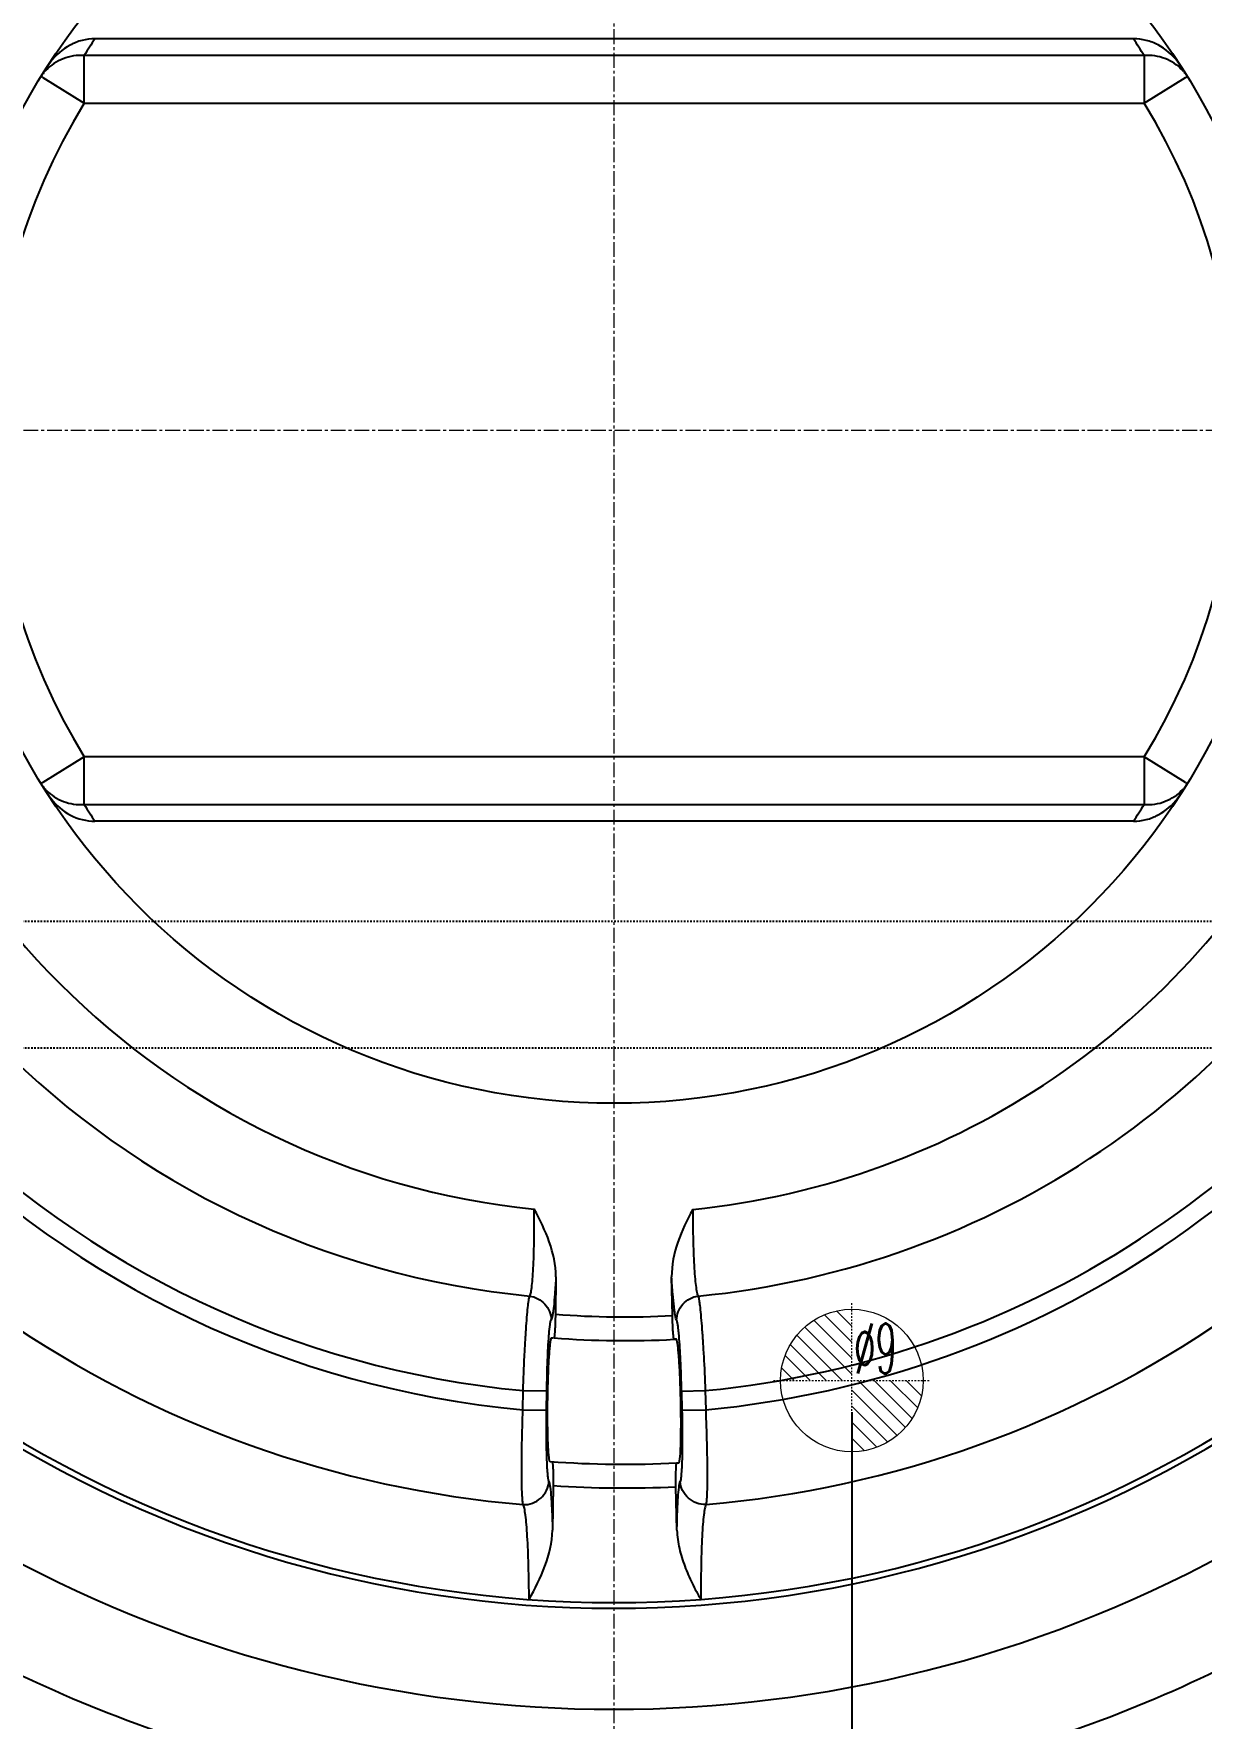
# Model space of a CAD drawing. Header units: millimetres. Extents: x 2164 to 3649, y 875 to 1925.
# Drawn here: x 2870.1 to 2943.8, y 1318.5 to 1424.8 of the extents above; entities that cross this region are included whole.
import ezdxf
from ezdxf.enums import TextEntityAlignment as Align

# ---------------------------------------------------------------- set-up
doc = ezdxf.new("R2010")
doc.units = ezdxf.units.MM
doc.linetypes.add('CENTER', pattern=[0.6, 0.375, -0.075, 0.075, -0.075])
doc.linetypes.add('HIDDEN', pattern=[0.2, 0.1, -0.1])
doc.layers.add('21', color=7, linetype='Continuous')
for name, color, linetype, lineweight in [('center', 1, 'CENTER', 9), ('dim', 82, 'Continuous', 9), ('epin', 13, 'Continuous', 9)]:
    doc.layers.add(name, color=color, linetype=linetype, lineweight=lineweight)
doc.styles.get("Standard").update_dxf_attribs({"font": 'arial.ttf'})
doc.styles.add('TXT05', font='txt.shx', dxfattribs={"width": 0.5, "bigfont": 'gbcbig.shx'})
doc.dimstyles.new('ISO-25', dxfattribs={"dimscale": 4, "dimtxt": 2.5, "dimasz": 2.5, "dimexe": 1.25, "dimexo": 0.625, "dimtad": 1, "dimtxsty": 'Standard', "dimcen": 2.5, "dimadec": 0, "dimazin": 0, "dimtfac": 1, "dimtmove": 0, "dimatfit": 3, "dimfxl": 0, "dimarcsym": 0})

# ---------------------------------------------------------------- blocks, each defined once
blk = doc.blocks.new('*D6')
at = {"layer": 'Defpoints', "color": 0, "transparency": 16777216}
for p in [(2906.76, 1399.78), (2946.76, 1254.78), (2946.76, 1163.77)]:
    blk.add_point(p, dxfattribs=at)
at = {"layer": 'dim', "color": 0, "lineweight": -2, "transparency": 16777216}
blk.add_line((2946.76, 1252.78), (2946.76, 1147.08), dxfattribs=at)
at = {"layer": 'dim', "color": 0, "transparency": 16777216, "insert": (2939.66, 1154.42), "char_height": 10, "attachment_point": 5, "rotation": 90}
blk.add_mtext('40', dxfattribs=at)
blk = doc.blocks.new('*D7')
at = {"layer": 'Defpoints', "color": 0, "transparency": 16777216}
for p in [(2906.76, 1399.78), (2906.76, 1189.78), (2906.76, 1161.49)]:
    blk.add_point(p, dxfattribs=at)
at = {"layer": 'dim', "color": 0, "lineweight": -2, "transparency": 16777216}
blk.add_line((2906.76, 1187.78), (2906.76, 1152.97), dxfattribs=at)
at = {"layer": 'dim', "color": 0, "transparency": 16777216, "insert": (2899.66, 1156.23), "char_height": 10, "attachment_point": 5, "rotation": 90}
blk.add_mtext('0', dxfattribs=at)
blk = doc.blocks.new('*D8')
at = {"layer": 'Defpoints', "color": 0, "transparency": 16777216}
for p in [(2906.76, 1399.78), (2866.76, 1254.78), (2866.76, 1161.36)]:
    blk.add_point(p, dxfattribs=at)
at = {"layer": 'dim', "color": 0, "lineweight": -2, "transparency": 16777216}
blk.add_line((2866.76, 1252.78), (2866.76, 1144.66), dxfattribs=at)
at = {"layer": 'dim', "color": 0, "transparency": 16777216, "insert": (2859.66, 1152.01), "char_height": 10, "attachment_point": 5, "rotation": 90}
blk.add_mtext('40', dxfattribs=at)
blk = doc.blocks.new('*D9')
at = {"layer": 'Defpoints', "color": 0, "transparency": 16777216}
for p in [(2683.02, 1461.78), (2826.76, 1461.78), (2906.76, 1399.78)]:
    blk.add_point(p, dxfattribs=at)
at = {"layer": 'dim', "color": 0, "lineweight": -2, "transparency": 16777216}
blk.add_line((2824.76, 1461.78), (2666.74, 1461.78), dxfattribs=at)
at = {"layer": 'dim', "color": 0, "transparency": 16777216, "insert": (2673.88, 1468.88), "char_height": 10, "attachment_point": 5}
blk.add_mtext('62', dxfattribs=at)
blk = doc.blocks.new('*D10')
at = {"layer": 'Defpoints', "color": 0, "transparency": 16777216}
for p in [(2681.38, 1399.78), (2706.76, 1399.78), (2906.76, 1399.78)]:
    blk.add_point(p, dxfattribs=at)
at = {"layer": 'dim', "color": 0, "lineweight": -2, "transparency": 16777216}
blk.add_line((2704.76, 1399.78), (2672.86, 1399.78), dxfattribs=at)
at = {"layer": 'dim', "color": 0, "transparency": 16777216, "insert": (2676.12, 1406.88), "char_height": 10, "attachment_point": 5}
blk.add_mtext('0', dxfattribs=at)
blk = doc.blocks.new('*D11')
at = {"layer": 'Defpoints', "color": 0, "transparency": 16777216}
for p in [(2826.76, 1461.78), (2906.76, 1399.78), (2826.76, 1163.86)]:
    blk.add_point(p, dxfattribs=at)
at = {"layer": 'dim', "color": 0, "lineweight": -2, "transparency": 16777216}
blk.add_line((2826.76, 1459.78), (2826.76, 1147.56), dxfattribs=at)
at = {"layer": 'dim', "color": 0, "transparency": 16777216, "insert": (2819.66, 1154.71), "char_height": 10, "attachment_point": 5, "rotation": 90}
blk.add_mtext('80', dxfattribs=at)
blk = doc.blocks.new('*D12')
at = {"layer": 'Defpoints', "color": 0, "transparency": 16777216}
for p in [(2906.76, 1399.78), (2685.49, 1254.78), (2866.76, 1254.78)]:
    blk.add_point(p, dxfattribs=at)
at = {"layer": 'dim', "color": 0, "lineweight": -2, "transparency": 16777216}
blk.add_line((2864.76, 1254.78), (2662.27, 1254.78), dxfattribs=at)
at = {"layer": 'dim', "color": 0, "transparency": 16777216, "insert": (2672.88, 1261.88), "char_height": 10, "attachment_point": 5}
blk.add_mtext('145', dxfattribs=at)
blk = doc.blocks.new('epin_ejp_9')
at = {"layer": 'epin'}
h = blk.add_hatch(dxfattribs=at)
h.set_pattern_fill('_ANSI31', color=123, scale=0.225, angle=90)
h.set_pattern_definition([(135, (-822.9395, -1054.58326), (-0.5051394, -0.5051394), [])])
h.paths.add_polyline_path([(0, 4.5, 0.41421356), (-4.5, 0), (0, 0)])
h.paths.add_polyline_path([(4.5, 0), (0, 0), (0, -4.5, 0.41421356)])
at = {"layer": 'epin', "color": 1, "linetype": 'CENTER', "ltscale": 0.27989}
for p, q in [((0, -4.95), (0, 4.95)), ((-4.95, 0), (4.95, 0))]:
    blk.add_line(p, q, dxfattribs=at)
at = {"layer": 'epin'}
blk.add_circle((0, 0), 4.5, dxfattribs=at)
at = {"layer": 'epin', "color": 6, "style": 'TXT05', "width": 0.5}
blk.add_text('%%c9', height=3.15, dxfattribs=at).set_placement((1.4925, 2.025), align=Align.MIDDLE)
blk = doc.blocks.new('*D23')
at = {"layer": 'Defpoints', "color": 0, "transparency": 16777216}
for p in [(2906.76, 1399.78), (2986.76, 1337.78), (2986.76, 1163.48)]:
    blk.add_point(p, dxfattribs=at)
at = {"layer": 'dim', "color": 0, "lineweight": -2, "transparency": 16777216}
blk.add_line((2986.76, 1335.78), (2986.76, 1147.18), dxfattribs=at)
at = {"layer": 'dim', "color": 0, "transparency": 16777216, "insert": (2979.66, 1154.33), "char_height": 10, "attachment_point": 5, "rotation": 90}
blk.add_mtext('80', dxfattribs=at)
blk = doc.blocks.new('*D24')
at = {"layer": 'Defpoints', "color": 0, "transparency": 16777216}
for p in [(2906.76, 1399.78), (2921.76, 1339.78), (2921.76, 1165.15)]:
    blk.add_point(p, dxfattribs=at)
at = {"layer": 'dim', "color": 0, "lineweight": -2, "transparency": 16777216}
blk.add_line((2921.76, 1337.78), (2921.76, 1149.69), dxfattribs=at)
at = {"layer": 'dim', "color": 0, "transparency": 16777216, "insert": (2914.66, 1156.42), "char_height": 10, "attachment_point": 5, "rotation": 90}
blk.add_mtext('15', dxfattribs=at)
blk = doc.blocks.new('*D25')
at = {"layer": 'Defpoints', "color": 0, "transparency": 16777216}
for p in [(2846.76, 1414.78), (2906.76, 1399.78), (2846.76, 1161.71)]:
    blk.add_point(p, dxfattribs=at)
at = {"layer": 'dim', "color": 0, "lineweight": -2, "transparency": 16777216}
blk.add_line((2846.76, 1412.78), (2846.76, 1145.37), dxfattribs=at)
at = {"layer": 'dim', "color": 0, "transparency": 16777216, "insert": (2839.66, 1152.54), "char_height": 10, "attachment_point": 5, "rotation": 90}
blk.add_mtext('60', dxfattribs=at)
blk = doc.blocks.new('*D26')
at = {"layer": 'Defpoints', "color": 0, "transparency": 16777216}
for p in [(2921.76, 1625.86), (2921.76, 1459.78), (2906.76, 1399.78)]:
    blk.add_point(p, dxfattribs=at)
at = {"layer": 'dim', "color": 0, "lineweight": -2, "transparency": 16777216}
blk.add_line((2921.76, 1461.78), (2921.76, 1641.32), dxfattribs=at)
at = {"layer": 'dim', "color": 0, "transparency": 16777216, "insert": (2914.66, 1634.59), "char_height": 10, "attachment_point": 5, "rotation": 90}
blk.add_mtext('15', dxfattribs=at)
blk = doc.blocks.new('*D27')
at = {"layer": 'Defpoints', "color": 0, "transparency": 16777216}
for p in [(2987.76, 1629.23), (2987.76, 1480.78), (2906.76, 1399.78)]:
    blk.add_point(p, dxfattribs=at)
at = {"layer": 'dim', "color": 0, "lineweight": -2, "transparency": 16777216}
blk.add_line((2987.76, 1482.78), (2987.76, 1643.64), dxfattribs=at)
at = {"layer": 'dim', "color": 0, "transparency": 16777216, "insert": (2980.66, 1637.43), "char_height": 10, "attachment_point": 5, "rotation": 90}
blk.add_mtext('81', dxfattribs=at)
blk = doc.blocks.new('*D28')
at = {"layer": 'Defpoints', "color": 0, "transparency": 16777216}
for p in [(2964.76, 1626.46), (2964.76, 1422.28), (2906.76, 1399.78)]:
    blk.add_point(p, dxfattribs=at)
at = {"layer": 'dim', "color": 0, "lineweight": -2, "transparency": 16777216}
blk.add_line((2964.76, 1424.28), (2964.76, 1642.8), dxfattribs=at)
at = {"layer": 'dim', "color": 0, "transparency": 16777216, "insert": (2957.66, 1635.63), "char_height": 10, "attachment_point": 5, "rotation": 90}
blk.add_mtext('58', dxfattribs=at)
blk = doc.blocks.new('*D29')
at = {"layer": 'Defpoints', "color": 0, "transparency": 16777216}
for p in [(2906.76, 1399.78), (2986.76, 1337.78), (3137.6, 1337.78)]:
    blk.add_point(p, dxfattribs=at)
at = {"layer": 'dim', "color": 0, "lineweight": -2, "transparency": 16777216}
blk.add_line((2988.76, 1337.78), (3153.88, 1337.78), dxfattribs=at)
at = {"layer": 'dim', "color": 0, "transparency": 16777216, "insert": (3146.74, 1344.88), "char_height": 10, "attachment_point": 5}
blk.add_mtext('62', dxfattribs=at)
blk = doc.blocks.new('*D30')
at = {"layer": 'Defpoints', "color": 0, "transparency": 16777216}
for p in [(2906.76, 1399.78), (2676.7, 1337.78), (2826.76, 1337.78)]:
    blk.add_point(p, dxfattribs=at)
at = {"layer": 'dim', "color": 0, "lineweight": -2, "transparency": 16777216}
blk.add_line((2824.76, 1337.78), (2660.42, 1337.78), dxfattribs=at)
at = {"layer": 'dim', "color": 0, "transparency": 16777216, "insert": (2667.56, 1344.88), "char_height": 10, "attachment_point": 5}
blk.add_mtext('62', dxfattribs=at)
blk = doc.blocks.new('*D31')
at = {"layer": 'Defpoints', "color": 0, "transparency": 16777216}
for p in [(2906.76, 1399.78), (3106.76, 1399.78), (3145.17, 1399.78)]:
    blk.add_point(p, dxfattribs=at)
at = {"layer": 'dim', "color": 0, "lineweight": -2, "transparency": 16777216}
blk.add_line((3108.76, 1399.78), (3153.69, 1399.78), dxfattribs=at)
at = {"layer": 'dim', "color": 0, "transparency": 16777216, "insert": (3150.43, 1406.88), "char_height": 10, "attachment_point": 5}
blk.add_mtext('0', dxfattribs=at)
blk = doc.blocks.new('*D32')
at = {"layer": 'Defpoints', "color": 0, "transparency": 16777216}
for p in [(2906.76, 1399.78), (2964.76, 1377.28), (3130.71, 1377.28)]:
    blk.add_point(p, dxfattribs=at)
at = {"layer": 'dim', "color": 0, "lineweight": -2, "transparency": 16777216}
blk.add_line((2966.76, 1377.28), (3158.93, 1377.28), dxfattribs=at)
at = {"layer": 'dim', "color": 0, "transparency": 16777216, "insert": (3145.82, 1385.29), "char_height": 10, "attachment_point": 5}
blk.add_mtext('22,5', dxfattribs=at)
blk = doc.blocks.new('*D33')
at = {"layer": 'Defpoints', "color": 0, "transparency": 16777216}
for p in [(2906.76, 1399.78), (2964.76, 1376.99), (2964.76, 1164.76)]:
    blk.add_point(p, dxfattribs=at)
at = {"layer": 'dim', "color": 0, "lineweight": -2, "transparency": 16777216}
blk.add_line((2964.76, 1374.99), (2964.76, 1148.42), dxfattribs=at)
at = {"layer": 'dim', "color": 0, "transparency": 16777216, "insert": (2957.66, 1155.59), "char_height": 10, "attachment_point": 5, "rotation": 90}
blk.add_mtext('58', dxfattribs=at)
blk = doc.blocks.new('*D34')
at = {"layer": 'Defpoints', "color": 0, "transparency": 16777216}
for p in [(2987.76, 1480.78), (3143.57, 1480.78), (2906.76, 1399.78)]:
    blk.add_point(p, dxfattribs=at)
at = {"layer": 'dim', "color": 0, "lineweight": -2, "transparency": 16777216}
blk.add_line((2989.76, 1480.78), (3157.98, 1480.78), dxfattribs=at)
at = {"layer": 'dim', "color": 0, "transparency": 16777216, "insert": (3151.77, 1487.88), "char_height": 10, "attachment_point": 5}
blk.add_mtext('81', dxfattribs=at)
blk = doc.blocks.new('*D35')
at = {"layer": 'Defpoints', "color": 0, "transparency": 16777216}
for p in [(2964.76, 1422.28), (3133.42, 1422.28), (2906.76, 1399.78)]:
    blk.add_point(p, dxfattribs=at)
at = {"layer": 'dim', "color": 0, "lineweight": -2, "transparency": 16777216}
blk.add_line((2966.76, 1422.28), (3161.64, 1422.28), dxfattribs=at)
at = {"layer": 'dim', "color": 0, "transparency": 16777216, "insert": (3148.53, 1430.29), "char_height": 10, "attachment_point": 5}
blk.add_mtext('22,5', dxfattribs=at)
blk = doc.blocks.new('*D36')
at = {"layer": 'Defpoints', "color": 0, "transparency": 16777216}
for p in [(2921.76, 1459.78), (3141.55, 1459.78), (2906.76, 1399.78)]:
    blk.add_point(p, dxfattribs=at)
at = {"layer": 'dim', "color": 0, "lineweight": -2, "transparency": 16777216}
blk.add_line((2923.76, 1459.78), (3157.9, 1459.78), dxfattribs=at)
at = {"layer": 'dim', "color": 0, "transparency": 16777216, "insert": (3150.73, 1466.88), "char_height": 10, "attachment_point": 5}
blk.add_mtext('60', dxfattribs=at)

msp = doc.modelspace()

# ---------------------------------------------------------------- linework, layer by layer
at = {"layer": '21', "color": 7, "linetype": 'Continuous'}
for p, q in [((2939.537, 1424.471), (2873.984, 1424.471)), ((2873.311, 1420.41), (2873.311, 1423.417)), ((2940.21, 1423.417), (2873.311, 1423.417)), ((2940.21, 1423.417), (2940.21, 1420.41)), ((2870.694, 1422.025), (2873.311, 1420.41)), ((2940.21, 1420.41), (2942.82, 1422.021)), ((2873.311, 1420.41), (2940.21, 1420.41)), ((2873.311, 1379.148), (2870.701, 1377.538)), ((2873.311, 1376.141), (2873.311, 1379.148)), ((2940.21, 1379.148), (2873.311, 1379.148)), ((2940.21, 1379.148), (2940.21, 1376.141)), ((2942.827, 1377.534), (2940.21, 1379.148)), ((2873.311, 1376.141), (2940.21, 1376.141)), ((2939.537, 1375.088), (2873.984, 1375.088)), ((2903.082, 1346.334), (2903.05, 1343.965)), ((2910.433, 1343.878), (2910.382, 1346.319)), ((2910.675, 1342.389), (2910.543, 1342.381)), ((2900.993, 1337.931), (2901.009, 1339.142)), ((2901.009, 1339.142), (2902.507, 1339.122)), ((2902.49, 1337.912), (2902.507, 1339.122)), ((2911.013, 1339.114), (2912.511, 1339.145)), ((2911.013, 1339.114), (2911.039, 1337.903)), ((2912.511, 1339.145), (2912.536, 1337.935)), ((2900.993, 1337.931), (2902.49, 1337.912)), ((2911.039, 1337.903), (2912.536, 1337.935)), ((2910.708, 1334.579), (2910.84, 1334.586)), ((2902.906, 1333.147), (2902.869, 1330.332)), ((2910.719, 1330.328), (2910.661, 1333.075))]:
    msp.add_line(p, q, dxfattribs=at)
at = {"layer": '21', "color": 8, "linetype": 'HIDDEN'}
for p, q in [((2870.588, 1422.09), (2870.694, 1422.025)), ((2942.82, 1422.021), (2942.933, 1422.09)), ((2870.701, 1377.538), (2870.588, 1377.469)), ((2942.933, 1377.469), (2942.827, 1377.534)), ((2706.76, 1368.779), (3032.76, 1368.779)), ((2706.76, 1360.779), (3032.76, 1360.779))]:
    msp.add_line(p, q, dxfattribs=at)
at = {"layer": '21', "color": 7, "linetype": 'Continuous'}
msp.add_circle((2906.76, 1399.779), 42.5, dxfattribs=at)
for centre, radius, start, end in [((2906.747, 1399.766), 62.099, 95.32316, 174.65809), ((2906.747, 1399.766), 60.894, 95.40482, 174.56704), ((2906.747, 1399.766), 54.914, 95.51834, 174.41556), ((2906.747, 1399.766), 49.425, 95.73586, 174.12516), ((2906.736, 1402.802), 39.272, 146.51095, 148.33502), ((2906.729, 1402.766), 39.338, 31.66651, 33.48751), ((2906.76, 1399.779), 39.3, 148.33436, 211.66564), ((2906.76, 1399.779), 39.3, 328.33436, 31.66564), ((2906.747, 1399.766), 54.914, 185.51893, 264.44366), ((2906.747, 1399.766), 49.433, 185.73652, 264.15724), ((2906.747, 1399.766), 62.101, 185.32368, 264.6836), ((2906.747, 1399.766), 60.894, 185.4054, 264.59313), ((2906.792, 1396.793), 39.338, 211.66651, 213.48751), ((2906.747, 1399.766), 49.433, 275.76857, 332.5), ((2906.784, 1396.757), 39.272, 326.51095, 328.33502), ((2906.747, 1399.766), 54.914, 275.547, 332.5), ((2906.747, 1399.766), 60.894, 275.4314, 332.5), ((2906.747, 1399.766), 62.102, 275.34919, 332.5), ((2906.747, 1399.766), 68.058, 235.39094, 265.16899), ((2907.402, 1399.766), 55.97, 265.54006, 273.10406), ((2906.747, 1399.766), 68.058, 274.89194, 304.6087), ((2907.402, 1399.766), 57.47, 265.55817, 273.13306), ((2906.747, 1399.766), 74.003, 235.39177, 304.60857), ((2906.747, 1399.766), 74.366, 235.35727, 304.60855), ((2907.402, 1399.766), 65.27, 265.8823, 272.90321), ((2907.402, 1399.766), 66.77, 266.13886, 272.79768), ((2906.751, 1399.76), 80.732, 241.52305, 298.46681)]:
    msp.add_arc(centre, radius, start, end, dxfattribs=at)
at = {"layer": '21', "color": 8, "linetype": 'HIDDEN'}
for centre, radius, start, end in [((2874.575, 1420.441), 4.254, 142.74523, 146.3336), ((2938.934, 1420.429), 4.27, 33.70545, 37.83708), ((2872.807, 1420.72), 2.609, 137.2598, 148.31161), ((2940.712, 1420.719), 2.611, 31.69347, 43.52026), ((2872.809, 1378.84), 2.611, 211.69347, 223.52026), ((2940.714, 1378.839), 2.609, 317.2598, 328.31161), ((2874.575, 1379.122), 4.257, 213.70561, 217.85132), ((2938.958, 1379.11), 4.239, 322.73197, 326.33347), ((2907.402, 1399.766), 57.47, 265.42617, 265.55817), ((2907.402, 1399.766), 57.47, 273.13306, 273.26485), ((2907.402, 1399.766), 65.27, 272.90321, 273.01925)]:
    msp.add_arc(centre, radius, start, end, dxfattribs=at)
at = {"layer": '21', "color": 7, "linetype": 'Continuous'}
for points, knots in [([(2873.984, 1424.471), (2873.713, 1424.47), (2873.167, 1424.403), (2872.148, 1424.008), (2871.516, 1423.446), (2871.189, 1423.016)], [0, 0, 0, 0, 0.2505575, 0.5012743, 1, 1, 1, 1]), ([(2942.307, 1423.049), (2941.979, 1423.47), (2941.351, 1424.02), (2940.344, 1424.404), (2939.805, 1424.47), (2939.537, 1424.471)], [0, 0, 0, 0, 0.4987595, 0.7494635, 1, 1, 1, 1]), ([(2873.311, 1423.417), (2873.085, 1423.435), (2872.628, 1423.42), (2871.768, 1423.185), (2871.188, 1422.811), (2870.891, 1422.49)], [0, 0, 0, 0, 0.2556908, 0.5085124, 1, 1, 1, 1]), ([(2942.605, 1422.516), (2942.308, 1422.829), (2941.733, 1423.193), (2940.883, 1423.42), (2940.433, 1423.435), (2940.21, 1423.417)], [0, 0, 0, 0, 0.4917263, 0.7444376, 1, 1, 1, 1]), ([(2870.916, 1377.042), (2871.213, 1376.73), (2871.788, 1376.366), (2872.638, 1376.139), (2873.088, 1376.124), (2873.311, 1376.141)], [0, 0, 0, 0, 0.4917263, 0.7444376, 1, 1, 1, 1]), ([(2871.214, 1376.51), (2871.542, 1376.089), (2872.37, 1375.359), (2873.452, 1375.091), (2873.984, 1375.088)], [0, 0, 0, 0, 0.5005615, 1, 1, 1, 1]), ([(2939.537, 1375.088), (2939.808, 1375.089), (2940.354, 1375.158), (2941.372, 1375.552), (2942.005, 1376.113), (2942.332, 1376.543)], [0, 0, 0, 0, 0.2505613, 0.5012845, 1, 1, 1, 1]), ([(2940.21, 1376.141), (2940.436, 1376.124), (2940.893, 1376.139), (2941.753, 1376.374), (2942.333, 1376.748), (2942.629, 1377.068)], [0, 0, 0, 0, 0.2556908, 0.5085124, 1, 1, 1, 1]), ([(2901.43, 1345.109), (2901.445, 1345.128), (2901.469, 1345.187), (2901.499, 1345.299), (2901.528, 1345.457), (2901.57, 1345.752), (2901.614, 1346.223), (2901.657, 1346.897), (2901.689, 1347.7), (2901.711, 1348.605), (2901.721, 1349.58), (2901.718, 1350.249), (2901.715, 1350.59)], [0, 0, 0, 0, 0.0130043, 0.0341229, 0.0633532, 0.1004454, 0.1969198, 0.3208026, 0.4687129, 0.6351997, 0.8142882, 1, 1, 1, 1]), ([(2903.082, 1346.334), (2903.075, 1347.079), (2902.749, 1348.579), (2902.076, 1349.926), (2901.715, 1350.59)], [0, 0, 0, 0, 0.4965062, 1, 1, 1, 1]), ([(2911.715, 1350.583), (2911.359, 1349.917), (2910.697, 1348.566), (2910.382, 1347.064), (2910.382, 1346.319)], [0, 0, 0, 0, 0.5034939, 1, 1, 1, 1]), ([(2911.715, 1350.583), (2911.715, 1349.915), (2911.727, 1348.941), (2911.77, 1347.696), (2911.81, 1346.894), (2911.859, 1346.22), (2911.908, 1345.75), (2911.953, 1345.455), (2911.983, 1345.297), (2912.014, 1345.186), (2912.039, 1345.127), (2912.055, 1345.109)], [0, 0, 0, 0, 0.3646801, 0.5311671, 0.679086, 0.8029717, 0.8994544, 0.9365579, 0.9658078, 0.9869557, 1, 1, 1, 1]), ([(2903.082, 1346.334), (2903.062, 1345.975), (2903.023, 1345.341), (2902.962, 1344.603), (2902.906, 1344.143), (2902.869, 1343.899), (2902.831, 1343.725), (2902.802, 1343.632), (2902.783, 1343.602)], [0, 0, 0, 0, 0.3912435, 0.6914689, 0.8058609, 0.8956478, 0.960369, 1, 1, 1, 1]), ([(2910.702, 1343.589), (2910.682, 1343.62), (2910.652, 1343.713), (2910.613, 1343.886), (2910.574, 1344.131), (2910.515, 1344.59), (2910.447, 1345.327), (2910.404, 1345.96), (2910.382, 1346.319)], [0, 0, 0, 0, 0.0398032, 0.1046218, 0.1944396, 0.3088107, 0.608903, 1, 1, 1, 1]), ([(2901.009, 1339.142), (2901.032, 1339.87), (2901.076, 1340.93), (2901.15, 1342.284), (2901.206, 1343.159), (2901.262, 1343.893), (2901.311, 1344.406), (2901.35, 1344.728), (2901.376, 1344.901), (2901.4, 1345.022), (2901.418, 1345.088), (2901.43, 1345.109)], [0, 0, 0, 0, 0.3648242, 0.5315044, 0.679667, 0.8037761, 0.9003859, 0.9374785, 0.9666425, 0.9875645, 1, 1, 1, 1]), ([(2901.43, 1345.109), (2901.788, 1345.074), (2902.477, 1344.688), (2902.786, 1343.961), (2902.783, 1343.602)], [0, 0, 0, 0, 0.5002353, 1, 1, 1, 1]), ([(2910.702, 1343.589), (2910.696, 1343.95), (2911.003, 1344.683), (2911.695, 1345.073), (2912.055, 1345.109)], [0, 0, 0, 0, 0.4997647, 1, 1, 1, 1]), ([(2912.055, 1345.109), (2912.067, 1345.087), (2912.085, 1345.022), (2912.11, 1344.9), (2912.136, 1344.728), (2912.178, 1344.405), (2912.229, 1343.893), (2912.29, 1343.16), (2912.351, 1342.286), (2912.433, 1340.932), (2912.483, 1339.873), (2912.511, 1339.145)], [0, 0, 0, 0, 0.0124415, 0.0333638, 0.0625434, 0.0996562, 0.1962767, 0.3203738, 0.4685271, 0.6351967, 1, 1, 1, 1]), ([(2902.641, 1342.624), (2902.651, 1342.75), (2902.671, 1342.973), (2902.703, 1343.265), (2902.739, 1343.464), (2902.762, 1343.57), (2902.783, 1343.602)], [0, 0, 0, 0, 0.3817855, 0.6795213, 0.8871902, 1, 1, 1, 1]), ([(2903.05, 1343.965), (2903.047, 1343.774), (2903.041, 1343.496), (2903.027, 1343.142), (2903.015, 1342.918), (2903.001, 1342.734), (2902.987, 1342.599), (2902.973, 1342.515), (2902.963, 1342.479), (2902.955, 1342.468), (2902.952, 1342.468)], [0, 0, 0, 0, 0.3815589, 0.5540446, 0.7050961, 0.8290169, 0.9212725, 0.9782466, 0.993197, 1, 1, 1, 1]), ([(2910.543, 1342.381), (2910.54, 1342.381), (2910.532, 1342.393), (2910.522, 1342.428), (2910.507, 1342.512), (2910.492, 1342.647), (2910.477, 1342.831), (2910.463, 1343.055), (2910.446, 1343.408), (2910.437, 1343.686), (2910.433, 1343.878)], [0, 0, 0, 0, 0.0068991, 0.0219635, 0.0790945, 0.1713904, 0.2952612, 0.4462112, 0.618586, 1, 1, 1, 1]), ([(2910.851, 1342.614), (2910.84, 1342.738), (2910.819, 1342.96), (2910.784, 1343.25), (2910.747, 1343.45), (2910.722, 1343.556), (2910.702, 1343.589)], [0, 0, 0, 0, 0.3782691, 0.6748544, 0.8836963, 1, 1, 1, 1]), ([(2902.507, 1339.122), (2902.515, 1339.771), (2902.544, 1340.94), (2902.6, 1342.107), (2902.641, 1342.624)], [0, 0, 0, 0, 0.5558473, 1, 1, 1, 1]), ([(2902.648, 1334.909), (2902.619, 1335.136), (2902.587, 1335.712), (2902.559, 1336.712), (2902.554, 1337.936), (2902.568, 1339.031), (2902.592, 1339.907), (2902.615, 1340.517), (2902.642, 1341.068), (2902.672, 1341.543), (2902.706, 1341.929), (2902.738, 1342.21), (2902.771, 1342.383), (2902.794, 1342.457), (2902.812, 1342.479), (2902.819, 1342.479)], [0, 0, 0, 0, 0.0903542, 0.2275671, 0.3953282, 0.5737475, 0.6602556, 0.7414494, 0.8148262, 0.8781921, 0.9295684, 0.9674934, 0.9908562, 0.9970351, 1, 1, 1, 1]), ([(2910.905, 1334.826), (2910.933, 1335.052), (2910.96, 1335.626), (2910.981, 1336.623), (2910.977, 1337.846), (2910.954, 1338.942), (2910.923, 1339.817), (2910.896, 1340.427), (2910.864, 1340.978), (2910.83, 1341.453), (2910.794, 1341.838), (2910.761, 1342.097), (2910.734, 1342.249), (2910.715, 1342.324), (2910.701, 1342.367), (2910.683, 1342.389), (2910.675, 1342.389)], [0, 0, 0, 0, 0.0898678, 0.2268228, 0.3946307, 0.5731988, 0.6597771, 0.7410304, 0.8144519, 0.8778594, 0.929285, 0.9672795, 0.9808648, 0.9907554, 0.9969914, 1, 1, 1, 1]), ([(2911.013, 1339.114), (2910.999, 1339.768), (2910.961, 1340.936), (2910.896, 1342.102), (2910.851, 1342.614)], [0, 0, 0, 0, 0.5600045, 1, 1, 1, 1]), ([(2901.015, 1331.949), (2900.992, 1332.025), (2900.972, 1332.246), (2900.944, 1332.66), (2900.93, 1333.247), (2900.922, 1333.986), (2900.926, 1334.854), (2900.945, 1336.184), (2900.971, 1337.221), (2900.993, 1337.931)], [0, 0, 0, 0, 0.0395647, 0.1100768, 0.2089611, 0.3334162, 0.4801108, 0.6438758, 1, 1, 1, 1]), ([(2902.51, 1334.915), (2902.503, 1335.134), (2902.479, 1336.133), (2902.48, 1337.132), (2902.49, 1337.912)], [0, 0, 0, 0, 0.2188017, 1, 1, 1, 1]), ([(2911.039, 1337.903), (2911.052, 1337.267), (2911.063, 1336.117), (2911.049, 1334.967), (2911.028, 1334.455)], [0, 0, 0, 0, 0.5536566, 1, 1, 1, 1]), ([(2912.536, 1337.935), (2912.562, 1337.225), (2912.595, 1336.188), (2912.621, 1334.858), (2912.63, 1333.991), (2912.628, 1333.253), (2912.617, 1332.666), (2912.592, 1332.252), (2912.573, 1332.031), (2912.55, 1331.955)], [0, 0, 0, 0, 0.3562063, 0.5199867, 0.6666824, 0.7911305, 0.8899898, 0.9604614, 1, 1, 1, 1]), ([(2902.638, 1333.413), (2902.616, 1333.47), (2902.591, 1333.639), (2902.557, 1333.953), (2902.53, 1334.395), (2902.516, 1334.729), (2902.51, 1334.915)], [0, 0, 0, 0, 0.1220636, 0.3345755, 0.6300194, 1, 1, 1, 1]), ([(2902.716, 1334.664), (2902.708, 1334.665), (2902.691, 1334.689), (2902.678, 1334.735), (2902.661, 1334.813), (2902.653, 1334.874), (2902.648, 1334.909)], [0, 0, 0, 0, 0.0938265, 0.2863647, 0.5882445, 1, 1, 1, 1]), ([(2902.848, 1334.655), (2902.851, 1334.654), (2902.858, 1334.642), (2902.868, 1334.605), (2902.879, 1334.52), (2902.89, 1334.383), (2902.899, 1334.197), (2902.905, 1333.972), (2902.91, 1333.618), (2902.909, 1333.339), (2902.906, 1333.147)], [0, 0, 0, 0, 0.0071982, 0.0226596, 0.0804897, 0.1732096, 0.297168, 0.4478657, 0.6197724, 1, 1, 1, 1]), ([(2910.661, 1333.075), (2910.657, 1333.267), (2910.654, 1333.545), (2910.656, 1333.899), (2910.661, 1334.124), (2910.668, 1334.309), (2910.678, 1334.445), (2910.689, 1334.531), (2910.698, 1334.567), (2910.705, 1334.579), (2910.708, 1334.579)], [0, 0, 0, 0, 0.3806572, 0.5527315, 0.7035187, 0.8274258, 0.9199746, 0.9775603, 0.9928939, 1, 1, 1, 1]), ([(2910.84, 1334.586), (2910.848, 1334.587), (2910.864, 1334.611), (2910.886, 1334.688), (2910.898, 1334.766), (2910.905, 1334.826)], [0, 0, 0, 0, 0.0935076, 0.2854779, 1, 1, 1, 1]), ([(2911.028, 1334.455), (2911.023, 1334.326), (2911.011, 1334.096), (2910.989, 1333.791), (2910.963, 1333.57), (2910.942, 1333.45), (2910.926, 1333.407)], [0, 0, 0, 0, 0.3649002, 0.6569444, 0.8703871, 1, 1, 1, 1]), ([(2901.015, 1331.949), (2901.407, 1331.918), (2902.221, 1332.245), (2902.631, 1333.022), (2902.638, 1333.413)], [0, 0, 0, 0, 0.5008058, 1, 1, 1, 1]), ([(2902.638, 1333.413), (2902.656, 1333.367), (2902.684, 1333.247), (2902.737, 1332.914), (2902.788, 1332.321), (2902.837, 1331.414), (2902.859, 1330.721), (2902.869, 1330.332)], [0, 0, 0, 0, 0.0478109, 0.1186225, 0.3277767, 0.6232385, 1, 1, 1, 1]), ([(2910.719, 1330.328), (2910.726, 1330.716), (2910.743, 1331.409), (2910.785, 1332.316), (2910.831, 1332.908), (2910.882, 1333.242), (2910.909, 1333.361), (2910.926, 1333.407)], [0, 0, 0, 0, 0.3769127, 0.6724026, 0.8814944, 0.9522517, 1, 1, 1, 1]), ([(2912.55, 1331.955), (2912.16, 1331.923), (2911.349, 1332.246), (2910.937, 1333.017), (2910.926, 1333.407)], [0, 0, 0, 0, 0.5008051, 1, 1, 1, 1]), ([(2901.387, 1325.945), (2901.384, 1326.657), (2901.369, 1327.697), (2901.324, 1329.03), (2901.282, 1329.901), (2901.23, 1330.643), (2901.171, 1331.233), (2901.114, 1331.622), (2901.06, 1331.841), (2901.032, 1331.92), (2901.015, 1331.949)], [0, 0, 0, 0, 0.3542358, 0.5174287, 0.6638052, 0.7882094, 0.8874046, 0.9587211, 0.9831982, 1, 1, 1, 1]), ([(2912.55, 1331.955), (2912.535, 1331.926), (2912.509, 1331.848), (2912.459, 1331.629), (2912.405, 1331.242), (2912.349, 1330.652), (2912.303, 1329.909), (2912.267, 1329.035), (2912.234, 1327.702), (2912.23, 1326.664), (2912.236, 1325.955)], [0, 0, 0, 0, 0.0165012, 0.0407675, 0.1118511, 0.2110714, 0.3358299, 0.4828848, 0.6466902, 1, 1, 1, 1]), ([(2901.387, 1325.945), (2901.765, 1326.63), (2902.471, 1328.018), (2902.84, 1329.561), (2902.869, 1330.332)], [0, 0, 0, 0, 0.5031874, 1, 1, 1, 1]), ([(2910.719, 1330.328), (2910.738, 1329.939), (2910.846, 1329.163), (2911.198, 1328.046), (2911.67, 1326.977), (2912.038, 1326.29), (2912.236, 1325.955)], [0, 0, 0, 0, 0.2500197, 0.499982, 0.7500904, 1, 1, 1, 1]), ([(2868.658, 1321.499), (2874.556, 1318.637), (2887.048, 1314.247), (2906.74, 1311.975), (2923.179, 1313.875), (2935.802, 1317.531), (2941.879, 1320.064), (2944.833, 1321.496)], [0, 0, 0, 0, 0.2499302, 0.4997953, 0.7496651, 0.8748557, 1, 1, 1, 1])]:
    msp.add_open_spline(points, degree=3, knots=knots, dxfattribs=at)
at = {"layer": 'center', "color": 1, "linetype": 'CENTER', "ltscale": 2.487909}
for p, q in [((2906.76, 1189.779), (2906.76, 1609.779)), ((2706.76, 1399.779), (3106.76, 1399.779))]:
    msp.add_line(p, q, dxfattribs=at)

# ---------------------------------------------------------------- block references
at = {"layer": 'epin'}
msp.add_blockref('epin_ejp_9', (2921.76, 1339.779), dxfattribs=at)

# ---------------------------------------------------------------- dimensions: what is measured, and where the dimension line sits
at = {"layer": 'dim'}
for feature_location, offset, dtype, origin, picture, middle in [((2987.76, 1480.779), (0, 148.452), 1, (2906.76, 1399.779), '*D27', (2980.656, 1637.435)), ((2964.76, 1422.279), (0, 204.177), 1, (2906.76, 1399.779), '*D28', (2957.656, 1635.628)), ((2921.76, 1459.779), (0, 166.084), 1, (2906.76, 1399.779), '*D26', (2914.656, 1634.592)), ((2987.76, 1480.779), (155.811, 0), 0, (2906.76, 1399.779), '*D34', (3151.774, 1487.884)), ((2826.76, 1461.779), (-143.743, 0), 0, (2906.76, 1399.779), '*D9', (2673.88, 1468.884)), ((2921.76, 1459.779), (219.794, 0), 0, (2906.76, 1399.779), '*D36', (3150.726, 1466.884)), ((2826.76, 1461.779), (0, -297.921), 1, (2906.76, 1399.779), '*D11', (2819.656, 1154.708)), ((2964.76, 1422.279), (168.664, 0), 0, (2906.76, 1399.779), '*D35', (3148.534, 1430.288)), ((2846.76, 1414.779), (0, -253.07), 1, (2906.76, 1399.779), '*D25', (2839.656, 1152.538)), ((2706.760483819, 1399.779406115), (-25.381311372, 0), 0, (2906.760483819, 1399.779406115), '*D10', (2676.11959946, 1406.884135993)), ((3106.760483829, 1399.779406115), (38.411512305, 0), 0, (2906.760483819, 1399.779406115), '*D31', (3150.431569122, 1406.884135993)), ((2826.76, 1337.779), (-150.063, 0), 0, (2906.76, 1399.779), '*D30', (2667.56, 1344.884)), ((2866.76, 1254.779), (-181.267, 0), 0, (2906.76, 1399.779), '*D12', (2672.881, 1261.884)), ((2866.76, 1254.779), (0, -93.423), 1, (2906.76, 1399.779), '*D8', (2859.656, 1152.011)), ((2906.760483819, 1189.779406105), (0, -28.287164616), 1, (2906.760483819, 1399.779406115), '*D7', (2899.655753942, 1156.232668501)), ((2946.76, 1254.779), (0, -91.009), 1, (2906.76, 1399.779), '*D6', (2939.656, 1154.425)), ((2986.76, 1337.779), (0, -174.295), 1, (2906.76, 1399.779), '*D23', (2979.656, 1154.334)), ((2921.76, 1339.779), (0, -174.634), 1, (2906.76, 1399.779), '*D24', (2914.656, 1156.417)), ((2986.76, 1337.779), (150.841, 0), 0, (2906.76, 1399.779), '*D29', (3146.739, 1344.884)), ((2964.76, 1377.279), (165.954, 0), 0, (2906.76, 1399.779), '*D32', (3145.824, 1385.288)), ((2964.76, 1376.991), (0, -212.23), 1, (2906.76, 1399.779), '*D33', (2957.656, 1155.59))]:
    dim = msp.add_ordinate_dim(feature_location=feature_location, offset=offset, dtype=dtype, origin=origin, dimstyle='ISO-25', override={"dimasz": 2, "dimexe": 0.49975, "dimexo": 0.49975, "dimgap": 0.49975}, dxfattribs=at)
    dim.commit()
    dim.dimension.update_dxf_attribs({"geometry": picture, "text_midpoint": middle})

doc.saveas('drawing.dxf')
